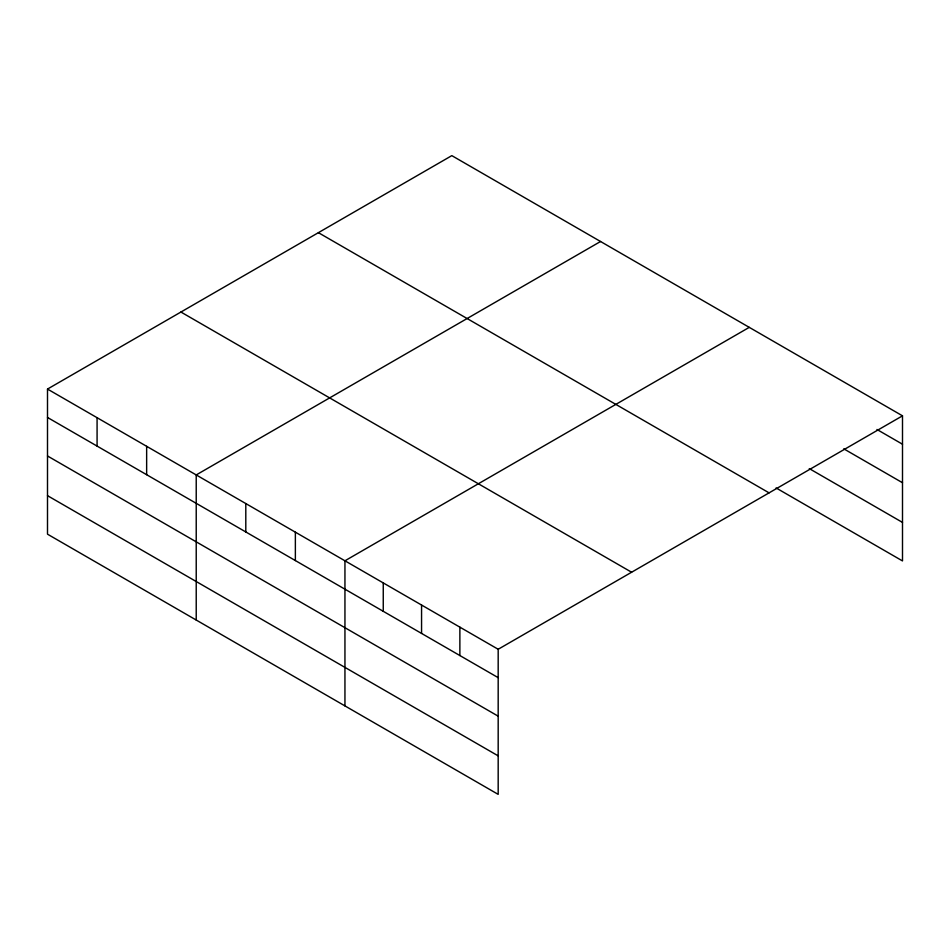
<?xml version="1.0" encoding="UTF-8"?>
<svg xmlns="http://www.w3.org/2000/svg" width="950" height="950" viewBox="0 0 950 950"><rect width="100%" height="100%" fill="white"/><g stroke="black" fill="none" stroke-linecap="round" stroke-linejoin="round"><path stroke-width="1.43" d="M47.5 389.072L498.18 649.266L498.18 794.366L47.5 534.173L47.5 389.072L451.82 155.634L902.5 415.827L902.5 560.928L776.091 487.944M600.543 241.502L196.223 474.929L196.223 620.041M749.265 327.358L344.945 560.797L344.945 705.898M498.18 649.266L902.5 415.827M876.957 429.483L902.5 444.22M843.766 448.827L902.5 482.742M809.281 468.599L902.5 522.417M318.392 232.667L769.072 492.86M180.928 312.039L631.607 572.232M47.5 417.466L498.18 677.659M47.5 455.976L498.18 716.169M47.5 495.662L498.18 755.856M459.871 627.143L459.871 655.547M421.562 605.031L421.562 633.424M383.254 582.908L383.254 611.313M295.367 532.178L295.367 560.571M245.801 503.548L245.801 531.952M146.644 446.31L146.644 474.703M97.078 417.691L97.078 446.084"/></g></svg>
